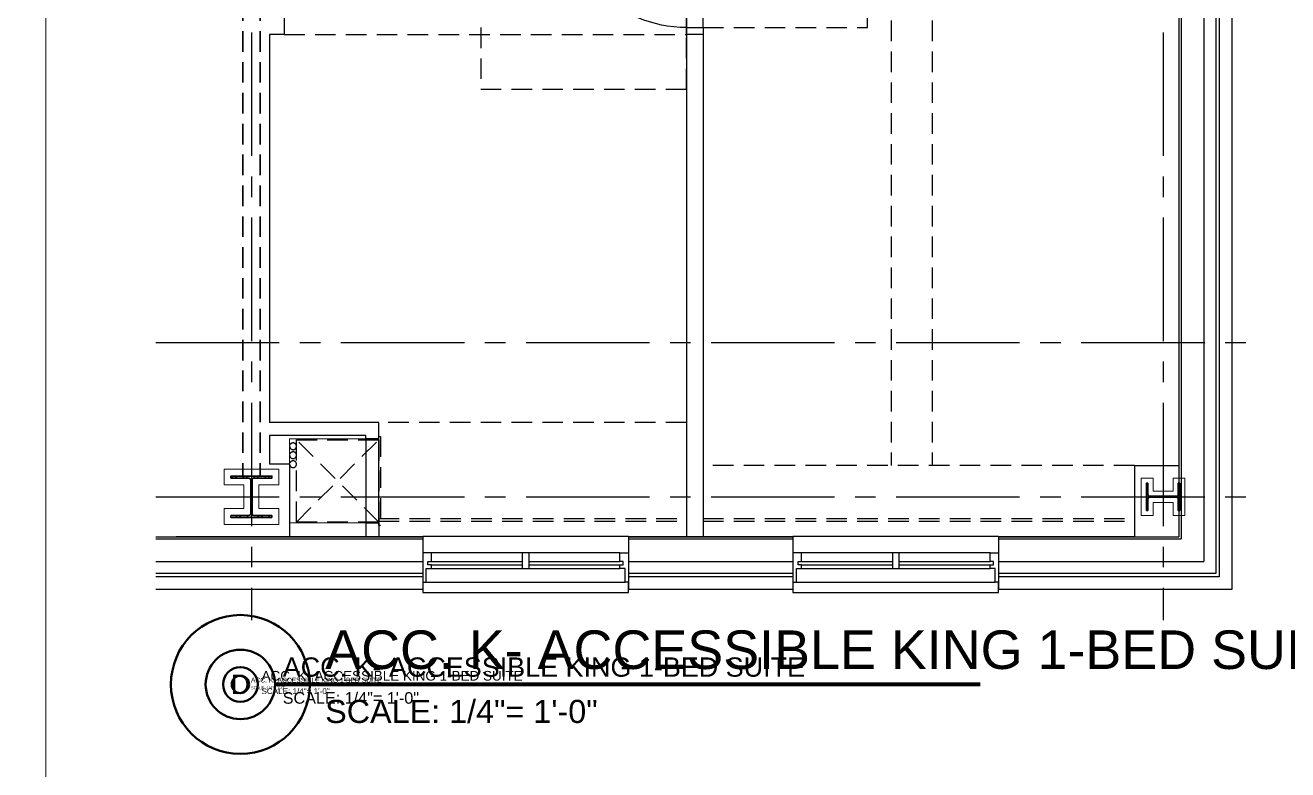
# Model space of a CAD drawing. Header units: inches. Extents: x 5995 to 10907, y 3795 to 5123.
# Drawn here: x 9383.2 to 9751.6, y 4242 to 4459.1 of the extents above; entities that cross this region are included whole.
import ezdxf
from ezdxf.enums import TextEntityAlignment as Align
from ezdxf.xclip import XClip

# ---------------------------------------------------------------- set-up
doc = ezdxf.new("R2010")
doc.units = ezdxf.units.IN
doc.header["$LTSCALE"] = 48
doc.header["$MEASUREMENT"] = 0
doc.header["$XCLIPFRAME"] = 0
for name, pattern in [('CENTER2', [1.125, 0.75, -0.125, 0.125, -0.125]), ('HIDDEN', [0.375, 0.25, -0.125]), ('HIDDEN2', [0.1875, 0.125, -0.0625]), ('PHANTOM2', [1.25, 0.625, -0.125, 0.125, -0.125, 0.125, -0.125])]:
    doc.linetypes.add(name, pattern=pattern)
for name, color, linetype in [('_0_Objects', 8, 'Continuous'), ('A-Door', 8, 'Continuous'), ('A-Door-Head', 8, 'Continuous'), ('A-Flor-ADA', 8, 'PHANTOM2'), ('A-Flor-Ovhd', 8, 'HIDDEN2'), ('A-Flor-Soffit', 8, 'HIDDEN2'), ('A-Glaz', 8, 'Continuous'), ('A-Glaz-Sill', 8, 'Continuous'), ('A-Grid(3-32)', 8, 'CENTER2'), ('A-HVAC', 8, 'HIDDEN2'), ('A-Wall-Full', 8, 'Continuous'), ('A-Wall-Hatch', 8, 'Continuous')]:
    doc.layers.add(name, color=color, linetype=linetype)
for name, color, linetype, lineweight in [('A-Detl-Hatch', 8, 'Continuous', 18), ('G-Anno-Ttlb', 8, 'Continuous', 50), ('G-Anno-Ttlb @ 12', 8, 'Continuous', 50), ('G-Anno-Ttlb @ 24', 8, 'Continuous', 50), ('G-Anno-Ttlb @ 48', 8, 'Continuous', 50), ('G-Anno-Ttlb @ 96', 8, 'Continuous', 50), ('S-Detl-Hatch', 8, 'Continuous', 18), ('S-Detl-Wide', 8, 'Continuous', 35)]:
    doc.layers.add(name, color=color, linetype=linetype, lineweight=lineweight)
doc.layers.add('G-Anno-Nplt', color=8, linetype='Continuous', lineweight=18, plot=False)
doc.layers.add('G-Anno-View', color=8, linetype='Continuous', lineweight=18, plot=False)
doc.styles.add('RomanS', font='arial.ttf')
doc.styles.get("Standard").update_dxf_attribs({"font": 'arial.ttf'})

# ---------------------------------------------------------------- blocks, each defined once
blk = doc.blocks.new('36in door')
blk.add_lwpolyline([(-1.5, -36), (0, -36), (0, 0), (-1.5, 0)], close=True)
blk.add_arc((0, 0), 36, 180, 270)
blk = doc.blocks.new('HVAC UNIT NICHE')
at = {"layer": 'A-Door-Head'}
blk.add_lwpolyline([(4, 0), (28.5, 0), (28.5, -3.75), (4, -3.75)], close=True, dxfattribs=at)
at = {"layer": 'A-HVAC'}
for p, q in [((4.25, 0), (28.25, -24)), ((4.25, -24), (28.25, 0))]:
    blk.add_line(p, q, dxfattribs=at)
for points in [[(3.25, 0), (29.25, 0), (29.25, 0.5), (3.25, 0.5)], [(4.25, -24), (28.25, -24), (28.25, 0), (4.25, 0)]]:
    blk.add_lwpolyline(points, close=True, dxfattribs=at)
for centre in [(21.13, -25), (23.75, -25), (26.36, -25)]:
    blk.add_circle(centre, 1, dxfattribs=at)
at = {"layer": 'A-Wall-Full'}
for p, q in [((4, 0), (0, 0)), ((4, -3.75), (4, 0)), ((28.5, 0), (33.25, 0)), ((28.5, -3.75), (28.5, 0)), ((33.25, 0), (33.25, -26)), ((4, -3.75), (0, -3.75)), ((28.5, -3.75), (29.5, -3.75)), ((29.5, -3.75), (29.5, -26))]:
    blk.add_line(p, q, dxfattribs=at)
at = {"layer": 'G-Anno-Nplt'}
blk.add_lwpolyline([(4, 0), (4, -26), (28.5, -26), (28.5, 0)], close=True, dxfattribs=at)
blk = doc.blocks.new('ADA King Suite')
at = {"layer": 'A-Door'}
blk.add_lwpolyline([(136.89, -197.12), (136.89, -195.12), (141.76, -195.12), (141.76, -197.12)], close=True, dxfattribs=at)
at = {"layer": 'A-Door-Head'}
blk.add_lwpolyline([(136.89, -159.13), (136.89, -195.12), (141.76, -195.12), (141.76, -159.13)], close=True, dxfattribs=at)
at = {"layer": 'A-Flor-ADA', "linetype": 'HIDDEN2'}
for points in [[(76.89, -213.13), (136.89, -213.13), (136.89, -159.13), (76.89, -159.13)], [(141.76, -159.13), (141.76, -195.12), (189.76, -195.12), (189.76, -159.13)]]:
    blk.add_lwpolyline(points, close=True, dxfattribs=at)
at = {"layer": 'A-Flor-Soffit'}
for p, q in [((196.63, -157.12), (196.63, -322.89)), ((208.63, -157.12), (208.63, -322.89)), ((19.56, -197.12), (136.89, -197.12)), ((136.89, -310.37), (47.13, -310.37)), ((267.64, -322.89), (141.76, -322.89))]:
    blk.add_line(p, q, dxfattribs=at)
at = {"layer": 'A-Wall-Full'}
for p, q in [((19.56, -122.45), (19.56, -197.12)), ((136.89, -195.12), (136.89, -343.62)), ((136.89, -195.12), (141.76, -195.12)), ((141.76, -195.12), (141.76, -343.62)), ((19.56, -197.12), (15.25, -197.12)), ((15.25, -197.12), (15.25, -310.37)), ((21.13, -310.37), (15.25, -310.37)), ((21.13, -314.12), (15.25, -314.12)), ((15.25, -314.12), (15.25, -322.44)), ((21.13, -322.44), (15.25, -322.44)), ((21.13, -322.44), (21.13, -343.62)), ((267.64, -322.89), (267.64, -343.62)), ((267.64, -322.89), (280.63, -322.89))]:
    blk.add_line(p, q, dxfattribs=at)
at = {"layer": 'G-Anno-Nplt'}
for p, q in [((280.63, 21.95), (280.63, -322.89)), ((-11.95, -343.62), (267.64, -343.62))]:
    blk.add_line(p, q, dxfattribs=at)
at = {"xscale": -1, "rotation": 270}
blk.add_blockref('HVAC UNIT NICHE', (47.13, -343.62), dxfattribs=at)
at = {"layer": 'A-Door', "extrusion": (0, 0, -1), "zscale": -1, "rotation": 90}
blk.add_blockref('36in door', (-136.89, -159.13), dxfattribs=at)
blk = doc.blocks.new('Anno_Title_A1')
at = {"linetype": 'ByBlock', "lineweight": -2}
blk.add_circle((0, 0), 2.25, dxfattribs=at)
blk.add_circle((0, 0), 2.25, dxfattribs=at)
at = {"linetype": 'ByBlock', "lineweight": -2, "style": 'RomanS'}
blk.add_attdef('NUMBER', text='', height=1.25, dxfattribs=at).set_placement((0, 0), align=Align.MIDDLE)
blk = doc.blocks.new('*U285')
at = {"layer": 'G-Anno-Ttlb @ 12', "xscale": 1.125, "yscale": 1.125, "zscale": 1.125}
blk.add_blockref('Anno_Title_A1', (9446, 4266.85), dxfattribs=at)
at = {"layer": 'G-Anno-Ttlb @ 24', "xscale": 2.25, "yscale": 2.25, "zscale": 2.25}
blk.add_blockref('Anno_Title_A1', (9446, 4266.85), dxfattribs=at)
at = {"layer": 'G-Anno-Ttlb @ 48', "xscale": 4.5, "yscale": 4.5, "zscale": 4.5}
blk.add_blockref('Anno_Title_A1', (9446, 4266.85), dxfattribs=at)
at = {"layer": 'G-Anno-Ttlb @ 96', "xscale": 9, "yscale": 9, "zscale": 9}
blk.add_blockref('Anno_Title_A1', (9446, 4266.85), dxfattribs=at)
blk = doc.blocks.new('Anno_Title_T1')
at = {"linetype": 'ByBlock', "lineweight": -2, "style": 'RomanS'}
blk.add_attdef('TITLE', (2.75, 0.5), '', height=1.25, dxfattribs=at)
blk.add_attdef('SCALE', text='', height=0.75, dxfattribs=at).set_placement((2.75, -0.5), align=Align.TOP_LEFT)
blk = doc.blocks.new('*U286')
at = {"layer": 'G-Anno-Ttlb @ 12'}
ref = blk.add_blockref('Anno_Title_T1', (9446, 4266.85), dxfattribs=dict(at, xscale=1.125, yscale=1.125, zscale=1.125))
ref.add_attrib('SCALE', 'SCALE: 1/4"= 1\'-0"', dxfattribs={"layer": '0', "linetype": 'ByBlock', "lineweight": -2, "height": 0.8438}).set_placement((9449.09, 4266.28), align=Align.TOP_LEFT)
ref.add_attrib('TITLE', 'ACC. K- ACCESSIBLE KING 1-BED SUITE', (9449.09, 4267.41), dxfattribs={"layer": '0', "linetype": 'ByBlock', "lineweight": -2, "height": 1.4062})
at = {"layer": 'G-Anno-Ttlb @ 24'}
ref = blk.add_blockref('Anno_Title_T1', (9446, 4266.85), dxfattribs=dict(at, xscale=2.25, yscale=2.25, zscale=2.25))
ref.add_attrib('SCALE', 'SCALE: 1/4"= 1\'-0"', dxfattribs={"layer": '0', "linetype": 'ByBlock', "lineweight": -2, "height": 1.6875}).set_placement((9452.18, 4265.72), align=Align.TOP_LEFT)
ref.add_attrib('TITLE', 'ACC. K- ACCESSIBLE KING 1-BED SUITE', (9452.18, 4267.97), dxfattribs={"layer": '0', "linetype": 'ByBlock', "lineweight": -2, "height": 2.8125})
at = {"layer": 'G-Anno-Ttlb @ 48'}
ref = blk.add_blockref('Anno_Title_T1', (9446, 4266.85), dxfattribs=dict(at, xscale=4.5, yscale=4.5, zscale=4.5))
ref.add_attrib('SCALE', 'SCALE: 1/4"= 1\'-0"', dxfattribs={"layer": '0', "linetype": 'ByBlock', "lineweight": -2, "height": 3.375}).set_placement((9458.37, 4264.6), align=Align.TOP_LEFT)
ref.add_attrib('TITLE', 'ACC. K- ACCESSIBLE KING 1-BED SUITE', (9458.37, 4269.1), dxfattribs={"layer": '0', "linetype": 'ByBlock', "lineweight": -2, "height": 5.625})
at = {"layer": 'G-Anno-Ttlb @ 96'}
ref = blk.add_blockref('Anno_Title_T1', (9446, 4266.85), dxfattribs=dict(at, xscale=9, yscale=9, zscale=9))
ref.add_attrib('SCALE', 'SCALE: 1/4"= 1\'-0"', dxfattribs={"layer": '0', "linetype": 'ByBlock', "lineweight": -2, "height": 6.75}).set_placement((9470.75, 4262.35), align=Align.TOP_LEFT)
ref.add_attrib('TITLE', 'ACC. K- ACCESSIBLE KING 1-BED SUITE', (9470.75, 4271.35), dxfattribs={"layer": '0', "linetype": 'ByBlock', "lineweight": -2, "height": 11.25})
blk = doc.blocks.new('EXTERIOR WINDOW')
at = {"layer": 'A-Glaz'}
for p, q in [((3829.83, -10349.67), (3856.33, -10349.67)), ((3829.83, -10350.67), (3856.33, -10350.67)), ((3858.33, -10349.67), (3884.83, -10349.67)), ((3858.33, -10350.67), (3884.83, -10350.67)), ((3829.83, -10351.67), (3884.83, -10351.67))]:
    blk.add_line(p, q, dxfattribs=at)
for points in [[(3829.83, -10349.67), (3829.83, -10347.17), (3827.33, -10347.17), (3827.33, -10355.67), (3828.33, -10355.67), (3828.33, -10351.67), (3829.83, -10351.67), (3829.83, -10350.67), (3828.83, -10350.67), (3828.83, -10349.67), (3829.83, -10349.67)], [(3884.83, -10349.67), (3884.83, -10347.17), (3887.33, -10347.17), (3887.33, -10355.67), (3886.33, -10355.67), (3886.33, -10351.67), (3884.83, -10351.67), (3884.83, -10350.67), (3885.83, -10350.67), (3885.83, -10349.67), (3884.83, -10349.67)]]:
    blk.add_lwpolyline(points, dxfattribs=at)
blk.add_lwpolyline([(3858.33, -10347.17), (3856.33, -10347.17), (3856.33, -10351.67), (3858.33, -10351.67)], close=True, dxfattribs=at)
at = {"layer": 'A-Glaz-Sill'}
for p, q in [((3887.33, -10342.42), (3827.33, -10342.42)), ((3884.83, -10347.17), (3829.83, -10347.17)), ((3828.33, -10355.67), (3886.33, -10355.67))]:
    blk.add_line(p, q, dxfattribs=at)
blk.add_lwpolyline([(3827.33, -10355.67), (3827.33, -10358.67), (3887.33, -10358.67), (3887.33, -10355.67)], dxfattribs=at)
blk = doc.blocks.new('2ND FLOOR CORE & SHELL')
at = {"layer": 'A-Wall-Full'}
for p, q in [((11689.12, -8844.75), (11689.12, -9209.38)), ((11704.5, -8844.75), (11704.5, -9224.75)), ((11352.5, -9209.38), (11468.5, -9209.38)), ((11468.5, -9209.38), (11468.5, -9224.75)), ((11528.5, -9209.38), (11576.5, -9209.38)), ((11528.5, -9209.38), (11528.5, -9224.75)), ((11576.5, -9209.38), (11576.5, -9224.75)), ((11636.5, -9209.38), (11689.12, -9209.38)), ((11636.5, -9209.38), (11636.5, -9224.75)), ((11468.5, -9224.75), (11352.5, -9224.75)), ((11576.5, -9224.75), (11528.5, -9224.75)), ((11704.5, -9224.75), (11636.5, -9224.75))]:
    blk.add_line(p, q, dxfattribs=at)
at = {"layer": 'A-Wall-Hatch'}
for p, q in [((11689.75, -8844.75), (11689.75, -9210)), ((11696.37, -8844.75), (11696.37, -9216.63)), ((11699.87, -8844.75), (11699.87, -9220.13)), ((11700.87, -8844.75), (11700.87, -9221.13)), ((11352.5, -9210), (11468.5, -9210)), ((11528.5, -9210), (11576.5, -9210)), ((11636.5, -9210), (11689.75, -9210)), ((11352.5, -9216.63), (11468.5, -9216.63)), ((11528.5, -9216.63), (11576.5, -9216.63)), ((11636.5, -9216.63), (11696.37, -9216.63)), ((11468.5, -9220.13), (11352.5, -9220.13)), ((11468.5, -9221.13), (11352.5, -9221.13)), ((11576.5, -9220.13), (11528.5, -9220.13)), ((11576.5, -9221.13), (11528.5, -9221.13)), ((11699.87, -9220.13), (11636.5, -9220.13)), ((11700.87, -9221.13), (11636.5, -9221.13))]:
    blk.add_line(p, q, dxfattribs=at)
for p in [(7641.17, 1133.05), (7749.17, 1133.05)]:
    blk.add_blockref('EXTERIOR WINDOW', p)
blk = doc.blocks.new('*U8')
at = {"layer": 'A-Detl-Hatch'}
h = blk.add_hatch(dxfattribs=at)
h.set_pattern_fill('ANSI32', color=256, scale=6, style=0)
h.set_pattern_definition([(45, (0, -4.865), (-1.591, 1.591), []), (45, (1.0607, -4.865), (-1.591, 1.591), [])])
edge = h.paths.add_edge_path()
edge.add_line((3.98, -9.73), (3.98, -9.295))
edge.add_line((3.98, -9.295), (0.645, -9.295))
edge.add_arc((0.645, -8.795), 0.5, 180, 270, ccw=False)
edge.add_line((0.145, -8.795), (0.145, -0.935))
edge.add_arc((0.645, -0.935), 0.5, 90, 180, ccw=False)
edge.add_line((0.645, -0.435), (3.98, -0.435))
edge.add_line((3.98, -0.435), (3.98, 0))
edge.add_line((3.98, 0), (-3.98, 0))
edge.add_line((-3.98, 0), (-3.98, -0.435))
edge.add_line((-3.98, -0.435), (-0.645, -0.435))
edge.add_arc((-0.645, -0.935), 0.5, 0, 90, ccw=False)
edge.add_line((-0.145, -0.935), (-0.145, -8.795))
edge.add_arc((-0.645, -8.795), 0.5, -90, 0, ccw=False)
edge.add_line((-0.645, -9.295), (-3.98, -9.295))
edge.add_line((-3.98, -9.295), (-3.98, -9.73))
edge.add_line((-3.98, -9.73), (3.98, -9.73))
at = {"linetype": 'ByBlock'}
blk.add_lwpolyline([(3.98, -9.73), (3.98, -9.295), (0.645, -9.295, -0.4142136), (0.145, -8.795), (0.145, -0.935, -0.4142136), (0.645, -0.435), (3.98, -0.435), (3.98, 0), (-3.98, 0), (-3.98, -0.435), (-0.645, -0.435, -0.4142136), (-0.145, -0.935), (-0.145, -8.795, -0.4142136), (-0.645, -9.295), (-3.98, -9.295), (-3.98, -9.73)], format="xyb", close=True, dxfattribs=at)
blk = doc.blocks.new('W10X33')
at = {"layer": 'S-Detl-Hatch'}
blk.add_lwpolyline([(13773.28, -7309.78), (13773.28, -7306.34), (13769.45, -7306.34), (13769.45, -7300.48), (13773.28, -7300.48), (13773.28, -7297.05), (13762.32, -7297.05), (13762.32, -7300.48), (13766.16, -7300.48), (13766.16, -7306.34), (13762.32, -7306.34), (13762.32, -7309.78)], close=True, dxfattribs=at)
at = {"layer": 'S-Detl-Wide'}
blk.add_blockref('*U8', (13767.8, -7298.55), dxfattribs=at)
blk = doc.blocks.new('*U9')
at = {"layer": 'A-Detl-Hatch'}
h = blk.add_hatch(dxfattribs=at)
h.set_pattern_fill('ANSI32', color=256, scale=6, style=0)
h.set_pattern_definition([(45, (0, -6.06), (-1.591, 1.591), []), (45, (1.0607, -6.06), (-1.591, 1.591), [])])
edge = h.paths.add_edge_path()
edge.add_line((6, -12.12), (6, -11.515))
edge.add_line((6, -11.515), (0.795, -11.515))
edge.add_arc((0.795, -10.915), 0.6, 180, 270, ccw=False)
edge.add_line((0.195, -10.915), (0.195, -1.205))
edge.add_arc((0.795, -1.205), 0.6, 90, 180, ccw=False)
edge.add_line((0.795, -0.605), (6, -0.605))
edge.add_line((6, -0.605), (6, 0))
edge.add_line((6, 0), (-6, 0))
edge.add_line((-6, 0), (-6, -0.605))
edge.add_line((-6, -0.605), (-0.795, -0.605))
edge.add_arc((-0.795, -1.205), 0.6, 0, 90, ccw=False)
edge.add_line((-0.195, -1.205), (-0.195, -10.915))
edge.add_arc((-0.795, -10.915), 0.6, 270, 360, ccw=False)
edge.add_line((-0.795, -11.515), (-6, -11.515))
edge.add_line((-6, -11.515), (-6, -12.12))
edge.add_line((-6, -12.12), (6, -12.12))
at = {"linetype": 'ByBlock'}
blk.add_lwpolyline([(6, -12.12), (6, -11.515), (0.795, -11.515, -0.4142136), (0.195, -10.915), (0.195, -1.205, -0.4142136), (0.795, -0.605), (6, -0.605), (6, 0), (-6, 0), (-6, -0.605), (-0.795, -0.605, -0.4142136), (-0.195, -1.205), (-0.195, -10.915, -0.4142136), (-0.795, -11.515), (-6, -11.515), (-6, -12.12)], format="xyb", close=True, dxfattribs=at)
blk = doc.blocks.new('W12X65')
at = {"layer": 'S-Detl-Hatch'}
blk.add_lwpolyline([(13860.59, -7310.28), (13860.59, -7305.67), (13854.79, -7305.67), (13854.79, -7298.76), (13860.59, -7298.76), (13860.59, -7294.16), (13844.59, -7294.16), (13844.59, -7298.76), (13850.4, -7298.76), (13850.4, -7305.67), (13844.59, -7305.67), (13844.59, -7310.28)], close=True, dxfattribs=at)
at = {"layer": 'S-Detl-Wide'}
blk.add_blockref('*U9', (13852.59, -7296.16), dxfattribs=at)
blk = doc.blocks.new('2ND FLOOR - STRUCTURAL GRID')
at = {"layer": 'A-Grid(3-32)'}
for p, q in [((11418.5, -7426.01), (11418.5, -9409.77)), ((11684.5, -7426.01), (11684.5, -9409.77)), ((8104.5, -9152.75), (11912.5, -9152.75)), ((8104.5, -9197.75), (11912.5, -9197.75))]:
    blk.add_line(p, q, dxfattribs=at)
at = {"layer": 'S-Detl-Wide', "linetype": 'HIDDEN2'}
for p, q in [((11416, -8998.95), (11416, -9191.69)), ((11421, -8998.95), (11421, -9191.69))]:
    blk.add_line(p, q, dxfattribs=at)
blk.add_blockref('W12X65', (-2434.1, -1895.53))
at = {"rotation": 270}
blk.add_blockref('W10X33', (18987.91, 4570.05), dxfattribs=at)
blk = doc.blocks.new('4TH FLOOR CORE & SHELL')
at = {"layer": 'A-Wall-Full'}
for p, q in [((2331.87, -15213.38), (2720.5, -15213.38)), ((2316.5, -15228.75), (2720.5, -15228.75))]:
    blk.add_line(p, q, dxfattribs=at)
at = {"layer": 'A-Wall-Hatch'}
for p, q in [((2331.25, -15214), (2720.5, -15214)), ((2321.12, -15224.12), (2720.5, -15224.12)), ((2324.62, -15220.62), (2720.5, -15220.62)), ((2320.12, -15225.12), (2720.5, -15225.12))]:
    blk.add_line(p, q, dxfattribs=at)

msp = doc.modelspace()

# ---------------------------------------------------------------- linework, layer by layer
at = {"layer": 'A-Flor-Ovhd'}
for p, q in [((9486.37, 4315.2), (9576.13, 4315.2)), ((9486.37, 4314.45), (9576.13, 4314.45)), ((9581, 4315.2), (9706.88, 4315.2)), ((9581, 4314.45), (9706.88, 4314.45))]:
    msp.add_line(p, q, dxfattribs=at)
at = {"layer": 'G-Anno-Ttlb'}
msp.add_lwpolyline([(9456.12, 4266.85, 1.2, 1.2, 0), (9661.88, 4266.85, 0.025, 0.025, 0)], format="xyseb", dxfattribs=at)
at = {"layer": 'G-Anno-View'}
msp.add_lwpolyline([(9389.25, 5122.88), (10907.25, 5122.88), (10907.25, 4006.88), (9389.25, 4006.88)], close=True, dxfattribs=at)

# ---------------------------------------------------------------- block references
at = {"layer": '_0_Objects'}
msp.add_blockref('ADA King Suite', (9439.24, 4653.57), dxfattribs=at)
ref = msp.add_blockref('2ND FLOOR CORE & SHELL', (-1969.26, 13519.32), dxfattribs=at)
XClip(ref).set_block_clipping_path([(11390.6185741681, -9233.7552564133), (11711.8369270126, -8846.313396516)])
at = {"layer": '_0_Objects', "linetype": 'HIDDEN'}
ref = msp.add_blockref('2ND FLOOR - STRUCTURAL GRID', (-1969.26, 13519.32), dxfattribs=at)
XClip(ref).set_block_clipping_path([(11390.6185741681, -9233.7552564133), (11711.8369270126, -8846.313396516)])
at = {"layer": '_0_Objects'}
ref = msp.add_blockref('4TH FLOOR CORE & SHELL', (7156.59, 19523.95), dxfattribs=at)
XClip(ref).set_block_clipping_path([(2648.8901673871, -15244.6552202601), (3121.2372728936, -14909.2108479263)])
at = {"layer": 'G-Anno-Ttlb'}
for name in ['*U285', '*U286']:
    msp.add_blockref(name, (0, 0), dxfattribs=at)

# ---------------------------------------------------------------- texts
at = {"layer": 'G-Anno-Ttlb', "style": 'RomanS'}
msp.add_text('D', height=5.62, dxfattribs=at).set_placement((9446, 4266.85), align=Align.MIDDLE_CENTER)

doc.saveas('drawing.dxf')
